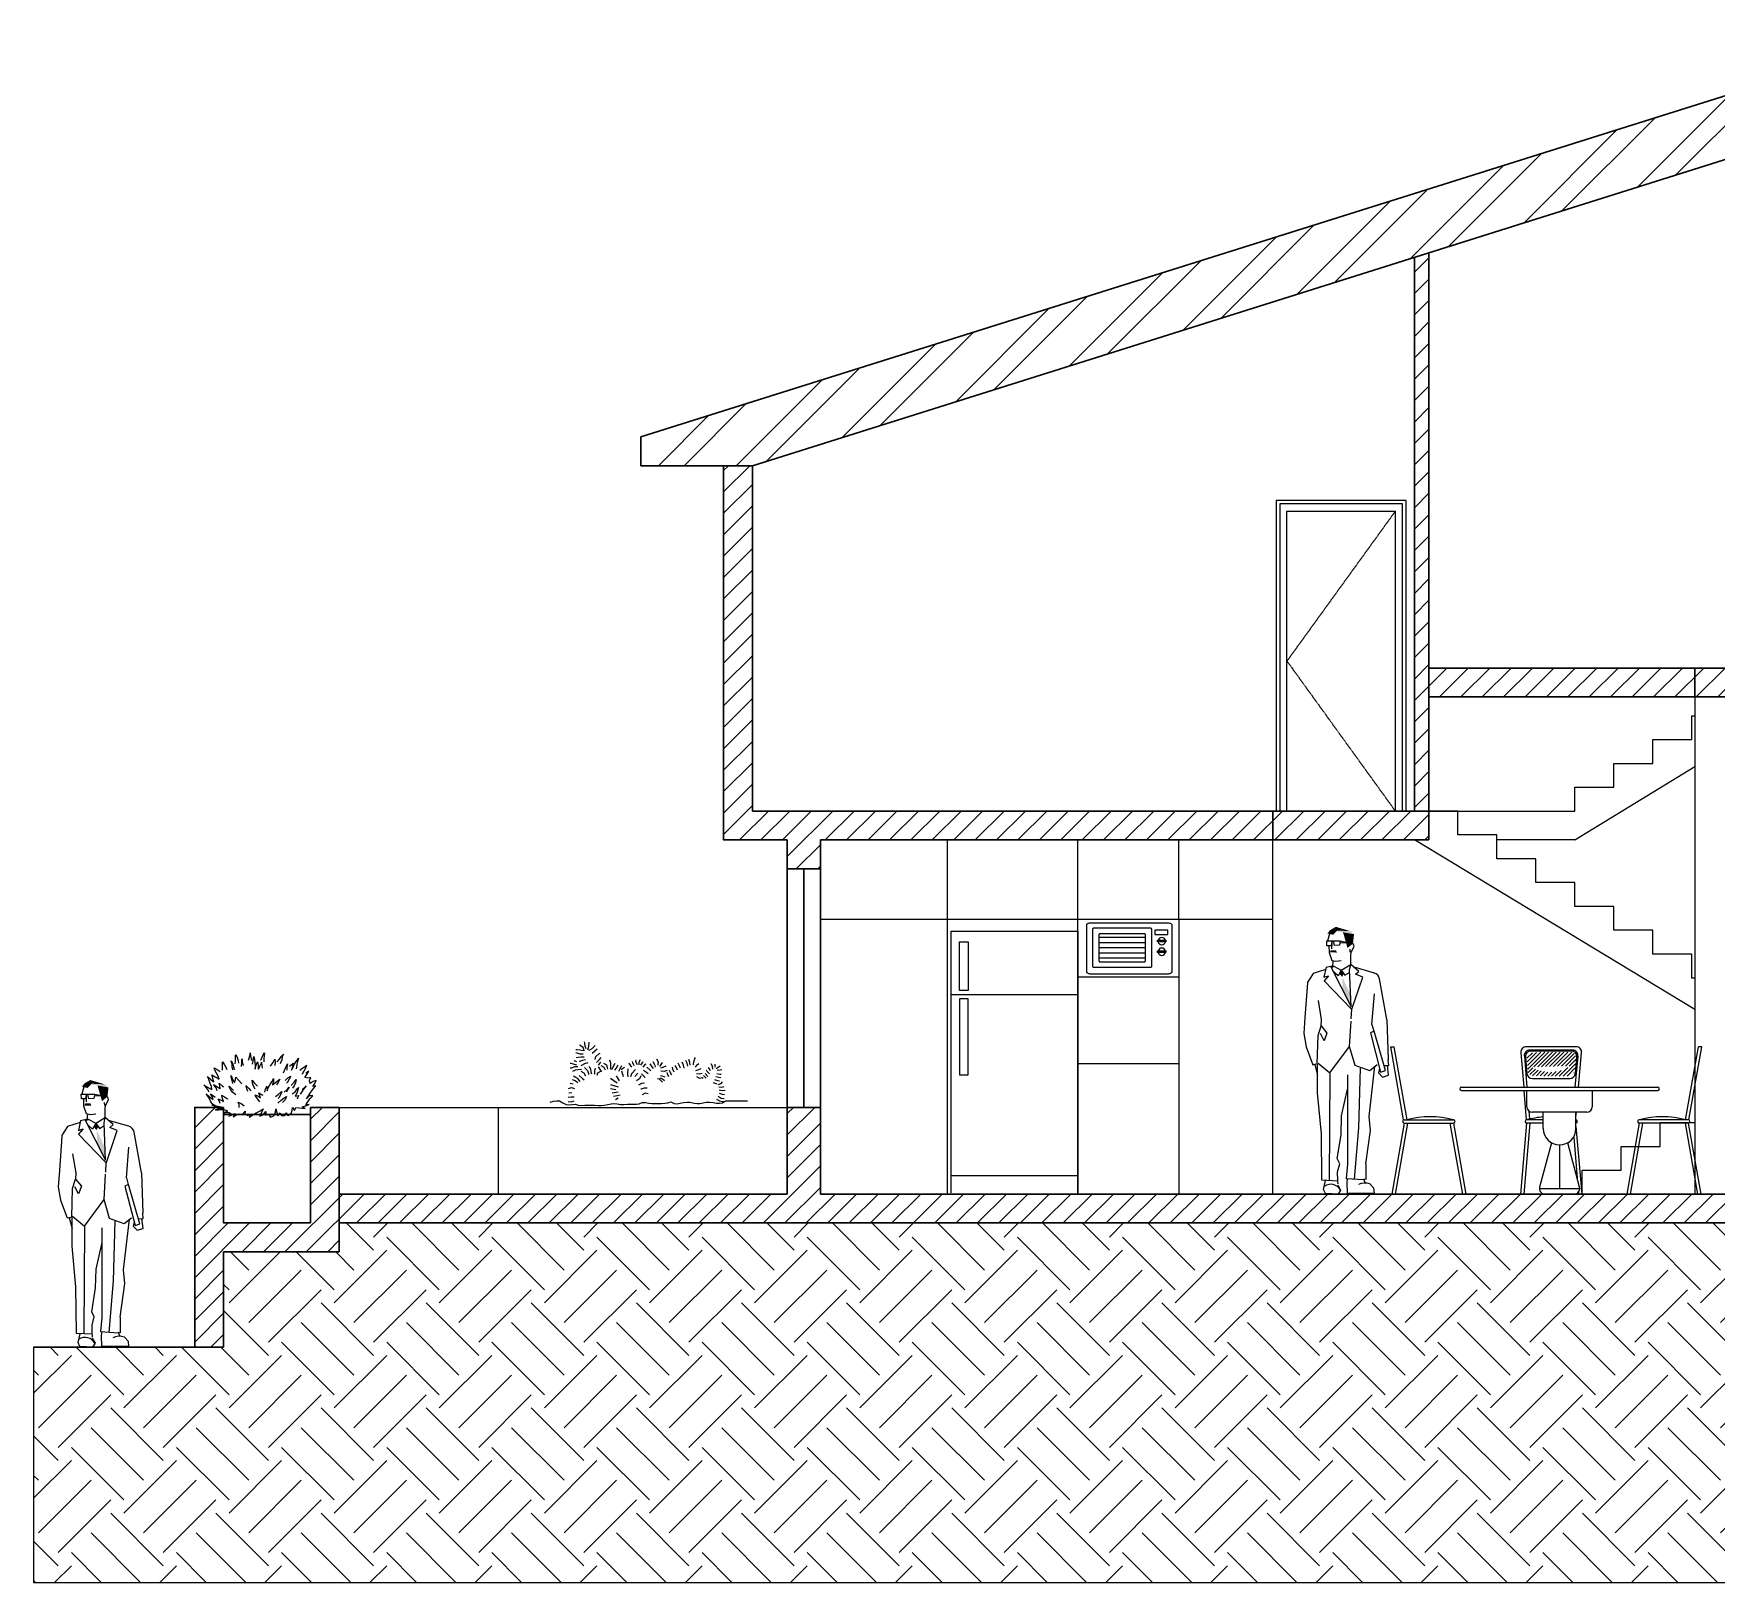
# Model space of a CAD drawing. Header units: millimetres. Extents: x -627 to 20370, y 1538 to 15679.
# Drawn here: x 15315 to 16480, y 7892 to 8963 of the extents above; entities that cross this region are included whole.
import ezdxf

# ---------------------------------------------------------------- set-up
doc = ezdxf.new("R2010")
doc.units = ezdxf.units.MM
doc.linetypes.add('HIDDEN', pattern=[0.375, 0.25, -0.125])
for name, color, linetype, lineweight in [('blue', 160, 'Continuous', 5), ('Hash', 1, 'Continuous', 0), ('new', 3, 'Continuous', 30)]:
    doc.layers.add(name, color=color, linetype=linetype, lineweight=lineweight)
doc.layers.add('GLASS', color=4, linetype='Continuous')
doc.layers.add('JLQ', color=2, linetype='Continuous')

# ---------------------------------------------------------------- blocks, each defined once
blk = doc.blocks.new('PERSONA2')
for p, q in [((0.215, 1.752), (0.256, 1.752)), ((0.217, 1.718), (0.215, 1.752)), ((0.234, 1.801), (0.22, 1.752)), ((0.25, 1.75), (0.245, 1.718)), ((0.262, 1.75), (0.25, 1.75)), ((0.256, 1.752), (0.309, 1.752)), ((0.269, 1.72), (0.262, 1.75)), ((0.309, 1.752), (0.303, 1.722)), ((0.356, 1.739), (0.309, 1.75)), ((0.245, 1.718), (0.217, 1.718)), ((0.23, 1.717), (0.232, 1.671)), ((0.232, 1.671), (0.25, 1.617)), ((0.25, 1.739), (0.249, 1.698)), ((0.303, 1.722), (0.269, 1.72)), ((0.309, 1.741), (0.356, 1.739)), ((0.374, 1.694), (0.376, 1.673)), ((0.382, 1.653), (0.384, 1.673)), ((0.382, 1.589), (0.382, 1.653)), ((0.384, 1.673), (0.404, 1.713)), ((0.404, 1.713), (0.399, 1.733)), ((0.121, 1.527), (0.08, 1.462)), ((0.208, 1.555), (0.121, 1.527)), ((0.211, 1.569), (0.196, 1.501)), ((0.211, 1.569), (0.241, 1.577)), ((0.241, 1.577), (0.384, 1.295)), ((0.241, 1.577), (0.264, 1.576)), ((0.25, 1.617), (0.279, 1.611)), ((0.264, 1.578), (0.25, 1.566)), ((0.258, 1.612), (0.255, 1.576)), ((0.294, 1.51), (0.258, 1.542)), ((0.264, 1.578), (0.316, 1.55)), ((0.279, 1.611), (0.316, 1.615)), ((0.316, 1.55), (0.294, 1.51)), ((0.316, 1.55), (0.382, 1.589)), ((0.316, 1.55), (0.341, 1.514)), ((0.341, 1.514), (0.372, 1.533)), ((0.373, 1.554), (0.382, 1.589)), ((0.384, 1.295), (0.373, 1.554)), ((0.437, 1.541), (0.382, 1.589)), ((0.545, 1.529), (0.404, 1.57)), ((0.414, 1.521), (0.437, 1.541)), ((0.465, 1.5), (0.414, 1.521)), ((0.082, 1.461), (0.064, 1.222)), ((0.196, 1.501), (0.228, 1.511)), ((0.228, 1.511), (0.197, 1.475)), ((0.197, 1.475), (0.386, 1.279)), ((0.39, 1.279), (0.465, 1.5)), ((0.632, 1.208), (0.581, 1.489)), ((0.156, 1.339), (0.177, 1.207)), ((0.528, 1.173), (0.545, 1.385)), ((0.064, 1.222), (0.056, 1.111)), ((0.177, 1.207), (0.175, 1.162)), ((0.373, 1.022), (0.384, 1.197)), ((0.386, 1.279), (0.383, 1.212)), ((0.528, 1.173), (0.541, 1.127)), ((0.632, 1.208), (0.641, 0.929)), ((0.056, 1.111), (0.073, 1.018)), ((0.15, 0.9), (0.156, 1.098)), ((0.156, 1.098), (0.176, 1.163)), ((0.197, 1.061), (0.172, 1.11)), ((0.176, 1.163), (0.217, 1.114)), ((0.217, 1.114), (0.197, 1.061)), ((0.543, 1.127), (0.518, 1.115)), ((0.518, 1.115), (0.588, 0.843)), ((0.622, 0.855), (0.543, 1.127)), ((0.073, 1.018), (0.118, 0.895)), ((0.237, 0.839), (0.373, 1.022)), ((0.411, 0.89), (0.373, 1.022)), ((0.118, 0.895), (0.143, 0.901)), ((0.132, 0.895), (0.152, 0.822)), ((0.15, 0.9), (0.15, 0.7)), ((0.155, 0.906), (0.237, 0.839)), ((0.237, 0.839), (0.233, 0.095)), ((0.358, 0.826), (0.358, 0.207)), ((0.513, 0.853), (0.411, 0.89)), ((0.447, 0.872), (0.436, 0.459)), ((0.508, 0.536), (0.549, 0.886)), ((0.564, 0.894), (0.513, 0.853)), ((0.581, 0.869), (0.574, 0.838)), ((0.574, 0.838), (0.602, 0.81)), ((0.588, 0.843), (0.622, 0.855)), ((0.602, 0.81), (0.643, 0.822)), ((0.612, 0.889), (0.644, 0.89)), ((0.643, 0.822), (0.635, 0.891)), ((0.644, 0.89), (0.641, 0.929)), ((0.15, 0.7), (0.176, 0.417)), ((0.318, 0.541), (0.36, 0.726)), ((0.314, 0.411), (0.318, 0.541)), ((0.517, 0.441), (0.508, 0.536)), ((0.176, 0.417), (0.18, 0.098)), ((0.288, 0.245), (0.314, 0.411)), ((0.436, 0.459), (0.406, 0.103)), ((0.486, 0.209), (0.517, 0.441)), ((0.305, 0.21), (0.288, 0.245)), ((0.29, 0.154), (0.305, 0.21)), ((0.292, 0.092), (0.29, 0.154)), ((0.358, 0.207), (0.349, 0.108)), ((0.486, 0.209), (0.486, 0.101)), ((0.18, 0.098), (0.292, 0.092)), ((0.194, 0.032), (0.207, 0.094)), ((0.206, 0.005), (0.194, 0.032)), ((0.294, 0), (0.206, 0.005)), ((0.29, 0.088), (0.292, 0.07)), ((0.291, 0.063), (0.311, 0.028)), ((0.311, 0.028), (0.294, 0)), ((0.349, 0.108), (0.471, 0.1)), ((0.356, 0.079), (0.36, 0.108)), ((0.358, 0.007), (0.356, 0.079)), ((0.543, 0.005), (0.358, 0.007)), ((0.486, 0.101), (0.473, 0.102)), ((0.482, 0.078), (0.473, 0.102)), ((0.514, 0.071), (0.54, 0.042)), ((0.54, 0.042), (0.543, 0.005))]:
    blk.add_line(p, q)
for centre, radius, start, end in [((0.53, 1.479), 0.052, 10.318, 73.6958), ((0.242, -0.01), 0.0781, 28.6224, 123.307), ((0.48, -0.034), 0.11, 72.0736, 114.4627)]:
    blk.add_arc(centre, radius, start, end)
for points in [[(0.22, 1.803), (0.26, 1.794), (0.238, 1.826), (0.288, 1.824)], [(0.238, 1.826), (0.379, 1.819), (0.278, 1.849)], [(0.328, 1.811), (0.404, 1.798), (0.238, 1.826), (0.379, 1.819)], [(0.359, 1.703), (0.397, 1.733), (0.328, 1.811), (0.404, 1.798)], [(0.237, 1.673), (0.243, 1.687), (0.286, 1.671), (0.279, 1.687)], [(0.315, 1.55), (0.302, 1.524), (0.333, 1.524), (0.322, 1.503)], [(0.322, 1.503), (0.38, 1.379), (0.326, 1.411), (0.384, 1.295)]]:
    blk.add_solid(points)
blk = doc.blocks.new('12')
at = {"color": 0}
for p, q in [((195.106, 174.494), (195.137, 174.494)), ((195.224, 173.823), (195.106, 174.494)), ((195.255, 173.824), (195.137, 174.494)), ((196.806, 174.494), (196.348, 174.494)), ((197.809, 173.824), (197.927, 174.494)), ((197.839, 173.823), (197.958, 174.494)), ((197.958, 174.494), (197.927, 174.494)), ((196.298, 174.439), (196.325, 174.124)), ((196.331, 174.409), (196.355, 174.124)), ((196.337, 174.339), (196.347, 174.339)), ((196.341, 174.399), (196.355, 174.249)), ((196.355, 174.389), (196.404, 174.438)), ((196.357, 174.356), (196.443, 174.441)), ((196.36, 174.323), (196.481, 174.444)), ((196.362, 174.29), (196.518, 174.445)), ((196.773, 174.464), (196.38, 174.464)), ((196.762, 174.454), (196.391, 174.454)), ((196.417, 174.309), (196.553, 174.445)), ((196.453, 174.31), (196.588, 174.445)), ((196.489, 174.311), (196.624, 174.445)), ((196.526, 174.312), (196.659, 174.445)), ((196.562, 174.313), (196.694, 174.445)), ((196.598, 174.314), (196.73, 174.445)), ((196.634, 174.315), (196.765, 174.445)), ((196.671, 174.316), (196.789, 174.433)), ((196.686, 174.225), (196.801, 174.339)), ((196.707, 174.317), (196.801, 174.411)), ((196.743, 174.317), (196.805, 174.379)), ((196.798, 174.124), (196.823, 174.409)), ((196.799, 174.249), (196.812, 174.399)), ((196.807, 174.339), (196.817, 174.339)), ((196.828, 174.124), (196.855, 174.439)), ((196.339, 174.309), (196.349, 174.309)), ((196.367, 174.259), (196.409, 174.301)), ((196.382, 174.239), (196.433, 174.29)), ((196.404, 174.204), (196.749, 174.204)), ((196.407, 174.228), (196.458, 174.28)), ((196.441, 174.227), (196.486, 174.272)), ((196.476, 174.227), (196.515, 174.266)), ((196.51, 174.226), (196.547, 174.262)), ((196.545, 174.225), (196.582, 174.262)), ((196.579, 174.224), (196.622, 174.266)), ((196.614, 174.224), (196.668, 174.277)), ((196.65, 174.224), (196.73, 174.304)), ((196.722, 174.226), (196.794, 174.297)), ((196.784, 174.252), (196.787, 174.255)), ((196.804, 174.309), (196.814, 174.309)), ((195.754, 174.124), (197.554, 174.124)), ((195.754, 174.094), (197.554, 174.094)), ((196.352, 173.824), (196.328, 174.094)), ((196.354, 173.944), (196.354, 174.094)), ((196.954, 174.094), (196.954, 173.944)), ((196.381, 173.831), (196.375, 173.903)), ((196.904, 173.894), (196.404, 173.894)), ((196.504, 173.744), (196.504, 173.894)), ((196.804, 173.853), (196.808, 173.894)), ((196.804, 173.744), (196.804, 173.894)), ((195.23, 173.794), (195.115, 173.144)), ((195.26, 173.794), (195.145, 173.144)), ((195.23, 173.824), (195.68, 173.824)), ((195.23, 173.794), (195.68, 173.794)), ((195.649, 173.794), (195.764, 173.144)), ((195.68, 173.794), (195.794, 173.144)), ((196.352, 173.794), (196.295, 173.144)), ((196.382, 173.794), (196.325, 173.144)), ((196.504, 173.824), (196.352, 173.824)), ((196.504, 173.794), (196.352, 173.794)), ((196.804, 173.764), (196.858, 173.144)), ((197.384, 173.794), (197.27, 173.144)), ((197.415, 173.794), (197.3, 173.144)), ((197.834, 173.824), (197.384, 173.824)), ((197.834, 173.794), (197.384, 173.794)), ((197.804, 173.794), (197.919, 173.144)), ((197.834, 173.794), (197.949, 173.144)), ((196.58, 173.613), (196.471, 173.206)), ((196.654, 173.594), (196.654, 173.194)), ((196.837, 173.206), (196.729, 173.613)), ((196.783, 173.666), (196.816, 173.288)), ((195.115, 173.144), (195.145, 173.144)), ((195.764, 173.144), (195.794, 173.144)), ((196.325, 173.144), (196.295, 173.144)), ((196.468, 173.194), (196.841, 173.194)), ((196.519, 173.144), (196.789, 173.144)), ((196.827, 173.161), (196.828, 173.144)), ((196.858, 173.144), (196.828, 173.144)), ((197.3, 173.144), (197.27, 173.144)), ((197.949, 173.144), (197.919, 173.144))]:
    blk.add_line(p, q, dxfattribs=at)
for centre, radius, start, end in [((196.348, 174.444), 0.05, 90, 185), ((196.806, 174.444), 0.05, 355, 90), ((196.38, 174.414), 0.05, 90, 185), ((196.391, 174.404), 0.05, 90, 185), ((196.762, 174.404), 0.05, 355, 90), ((196.773, 174.414), 0.05, 355, 90), ((196.404, 174.254), 0.05, 185, 270), ((196.749, 174.254), 0.05, 270, 355), ((195.754, 174.109), 0.015, 90, 270), ((197.554, 174.109), 0.015, 270, 90), ((196.404, 173.944), 0.05, 180, 270), ((196.904, 173.944), 0.05, 270, 0), ((195.23, 173.809), 0.015, 90, 270), ((195.467, 173.089), 0.764, 73.8673, 106.1327), ((195.68, 173.809), 0.015, 270, 90), ((196.352, 173.809), 0.015, 90, 270), ((196.577, 172.995), 0.859, 94.8363, 105.1893), ((196.654, 173.744), 0.15, 180, 0), ((196.802, 173.809), 0.015, 270, 90), ((197.384, 173.809), 0.015, 90, 270), ((197.597, 173.089), 0.764, 73.8673, 106.1327), ((197.834, 173.809), 0.015, 270, 90), ((196.519, 173.194), 0.05, 165.0686, 270), ((196.789, 173.194), 0.05, 270, 14.9314)]:
    blk.add_arc(centre, radius, start, end, dxfattribs=at)
blk = doc.blocks.new('microondas-a01')
at = {"color": 7}
for p, q in [((-0.187, 0.091), (0.135, 0.091)), ((-0.187, 0.055), (0.135, 0.055)), ((-0.187, 0.019), (0.135, 0.019)), ((0.219, 0.059), (0.219, 0.07)), ((0.219, 0.07), (0.278, 0.07)), ((0.278, 0.059), (0.219, 0.059)), ((0.278, 0.07), (0.278, 0.059)), ((-0.187, -0.016), (0.135, -0.016)), ((-0.187, -0.052), (0.135, -0.052)), ((0.219, -0.003), (0.278, -0.003)), ((0.219, -0.014), (0.219, -0.003)), ((0.278, -0.014), (0.219, -0.014)), ((0.278, -0.003), (0.278, -0.014))]:
    blk.add_line(p, q, dxfattribs=at)
for points in [[(0.296, -0.161), (0.301, -0.16), (0.306, -0.16), (0.31, -0.158), (0.313, -0.156), (0.317, -0.154), (0.319, -0.152), (0.32, -0.149), (0.321, -0.146), (0.321, 0.173), (0.32, 0.176), (0.319, 0.179), (0.317, 0.182), (0.313, 0.184), (0.31, 0.186), (0.306, 0.187), (0.301, 0.188), (0.296, 0.188), (-0.249, 0.188), (-0.254, 0.188), (-0.258, 0.187), (-0.262, 0.186), (-0.266, 0.184), (-0.269, 0.182), (-0.271, 0.179), (-0.273, 0.176), (-0.273, 0.173), (-0.273, -0.146), (-0.273, -0.149), (-0.271, -0.152), (-0.269, -0.154), (-0.266, -0.156), (-0.262, -0.158), (-0.258, -0.16), (-0.254, -0.16), (-0.249, -0.161)], [(0.172, -0.116), (0.174, -0.116), (0.176, -0.115), (0.177, -0.114), (0.178, -0.113), (0.179, -0.112), (0.18, -0.11), (0.18, -0.108), (0.181, -0.107), (0.181, 0.143), (0.18, 0.145), (0.18, 0.147), (0.179, 0.149), (0.178, 0.15), (0.177, 0.151), (0.176, 0.152), (0.174, 0.153), (0.172, 0.153), (-0.223, 0.153), (-0.225, 0.153), (-0.226, 0.152), (-0.228, 0.151), (-0.229, 0.15), (-0.23, 0.149), (-0.231, 0.147), (-0.231, 0.145), (-0.231, 0.143), (-0.231, -0.107), (-0.231, -0.108), (-0.231, -0.11), (-0.23, -0.112), (-0.229, -0.113), (-0.228, -0.114), (-0.226, -0.115), (-0.225, -0.116), (-0.223, -0.116)], [(0.29, 0.109), (0.29, 0.141), (0.201, 0.141), (0.201, 0.109)], [(0.129, -0.078), (0.13, -0.078), (0.131, -0.078), (0.132, -0.077), (0.133, -0.076), (0.134, -0.075), (0.135, -0.074), (0.135, -0.073), (0.135, -0.072), (0.135, 0.108), (0.135, 0.11), (0.135, 0.111), (0.134, 0.112), (0.133, 0.113), (0.132, 0.114), (0.131, 0.114), (0.13, 0.115), (0.129, 0.115), (-0.18, 0.115), (-0.182, 0.115), (-0.183, 0.114), (-0.184, 0.114), (-0.185, 0.113), (-0.185, 0.112), (-0.186, 0.111), (-0.186, 0.11), (-0.187, 0.108), (-0.187, -0.072), (-0.186, -0.073), (-0.186, -0.074), (-0.185, -0.075), (-0.185, -0.076), (-0.184, -0.077), (-0.183, -0.078), (-0.182, -0.078), (-0.18, -0.078)]]:
    blk.add_lwpolyline(points, close=True)
for centre, start, end in [((0.249, 0.064), 14.1034, 165.8966), ((0.249, 0.064), 190.117, 349.883), ((0.249, -0.009), 14.1034, 165.8966), ((0.249, -0.009), 190.117, 349.883)]:
    blk.add_arc(centre, 0.0253, start, end)
blk = doc.blocks.new('maquinasv28')
at = {"color": 0, "linetype": 'ByBlock'}
for p, q in [((0, 0), (0, 1.575)), ((0, 1.575), (0.762, 1.575)), ((0.762, 1.575), (0.762, 0)), ((0.051, 1.511), (0.102, 1.511)), ((0.051, 1.219), (0.051, 1.511)), ((0.102, 1.511), (0.102, 1.219)), ((0.102, 1.219), (0.051, 1.219)), ((0, 1.194), (0.762, 1.194)), ((0.102, 1.168), (0.051, 1.168)), ((0.051, 1.168), (0.051, 0.711)), ((0.102, 0.711), (0.102, 1.168)), ((0.051, 0.711), (0.102, 0.711)), ((0.762, 0.102), (0, 0.102))]:
    blk.add_line(p, q, dxfattribs=at)
blk = doc.blocks.new('plant 28')
at = {"linetype": 'Continuous'}
for p, q in [((342.409, 396.946), (342.409, 396.956)), ((342.409, 396.956), (342.411, 396.936)), ((342.502, 396.946), (342.508, 396.956)), ((342.508, 396.956), (342.507, 396.936)), ((342.166, 396.836), (342.16, 396.853)), ((342.16, 396.853), (342.182, 396.842)), ((342.177, 396.815), (342.166, 396.836)), ((342.182, 396.842), (342.201, 396.828)), ((342.217, 396.856), (342.218, 396.876)), ((342.217, 396.836), (342.217, 396.856)), ((342.218, 396.876), (342.219, 396.893)), ((342.219, 396.893), (342.233, 396.873)), ((342.233, 396.873), (342.244, 396.852)), ((342.244, 396.852), (342.248, 396.842)), ((342.277, 396.898), (342.278, 396.901)), ((342.284, 396.878), (342.277, 396.898)), ((342.278, 396.901), (342.289, 396.879)), ((342.285, 396.858), (342.284, 396.878)), ((342.291, 396.836), (342.285, 396.858)), ((342.289, 396.879), (342.294, 396.859)), ((342.294, 396.859), (342.301, 396.842)), ((342.306, 396.879), (342.308, 396.899)), ((342.308, 396.919), (342.309, 396.939)), ((342.308, 396.899), (342.308, 396.919)), ((342.309, 396.939), (342.311, 396.945)), ((342.311, 396.945), (342.319, 396.924)), ((342.319, 396.924), (342.326, 396.904)), ((342.326, 396.904), (342.329, 396.884)), ((342.349, 396.862), (342.352, 396.886)), ((342.352, 396.907), (342.353, 396.914)), ((342.352, 396.886), (342.352, 396.907)), ((342.353, 396.914), (342.355, 396.892)), ((342.355, 396.892), (342.361, 396.871)), ((342.361, 396.871), (342.361, 396.868)), ((342.398, 396.906), (342.404, 396.926)), ((342.404, 396.926), (342.409, 396.946)), ((342.411, 396.936), (342.416, 396.915)), ((342.416, 396.915), (342.421, 396.904)), ((342.425, 396.878), (342.43, 396.898)), ((342.43, 396.898), (342.432, 396.919)), ((342.432, 396.919), (342.434, 396.931)), ((342.434, 396.931), (342.439, 396.91)), ((342.439, 396.91), (342.441, 396.89)), ((342.441, 396.89), (342.442, 396.886)), ((342.442, 396.886), (342.444, 396.865)), ((342.444, 396.865), (342.445, 396.845)), ((342.445, 396.843), (342.449, 396.864)), ((342.445, 396.845), (342.445, 396.843)), ((342.449, 396.864), (342.456, 396.884)), ((342.456, 396.884), (342.461, 396.893)), ((342.461, 396.893), (342.465, 396.872)), ((342.465, 396.872), (342.465, 396.85)), ((342.465, 396.85), (342.466, 396.843)), ((342.466, 396.843), (342.476, 396.865)), ((342.476, 396.865), (342.487, 396.886)), ((342.483, 396.906), (342.493, 396.926)), ((342.487, 396.886), (342.489, 396.891)), ((342.489, 396.891), (342.491, 396.868)), ((342.491, 396.868), (342.492, 396.851)), ((342.493, 396.926), (342.502, 396.946)), ((342.507, 396.936), (342.505, 396.916)), ((342.505, 396.916), (342.505, 396.896)), ((342.505, 396.896), (342.505, 396.895)), ((342.551, 396.865), (342.567, 396.888)), ((342.567, 396.888), (342.578, 396.908)), ((342.578, 396.908), (342.58, 396.913)), ((342.58, 396.871), (342.579, 396.867)), ((342.58, 396.913), (342.583, 396.892)), ((342.583, 396.892), (342.58, 396.871)), ((342.597, 396.893), (342.613, 396.913)), ((342.613, 396.913), (342.627, 396.933)), ((342.619, 396.887), (342.618, 396.88)), ((342.628, 396.908), (342.619, 396.887)), ((342.627, 396.933), (342.639, 396.948)), ((342.632, 396.928), (342.628, 396.908)), ((342.639, 396.948), (342.632, 396.928)), ((342.64, 396.818), (342.651, 396.846)), ((342.651, 396.846), (342.661, 396.867)), ((342.661, 396.867), (342.668, 396.879)), ((342.668, 396.879), (342.663, 396.858)), ((342.663, 396.858), (342.663, 396.838)), ((342.663, 396.838), (342.663, 396.836)), ((342.682, 396.864), (342.702, 396.881)), ((342.696, 396.836), (342.708, 396.856)), ((342.698, 396.845), (342.696, 396.836)), ((342.702, 396.865), (342.698, 396.845)), ((342.702, 396.881), (342.706, 396.885)), ((342.706, 396.885), (342.702, 396.865)), ((342.708, 396.856), (342.715, 396.876)), ((342.715, 396.876), (342.728, 396.897)), ((342.728, 396.897), (342.744, 396.917)), ((342.73, 396.857), (342.728, 396.845)), ((342.732, 396.877), (342.73, 396.857)), ((342.738, 396.897), (342.732, 396.877)), ((342.745, 396.919), (342.738, 396.897)), ((342.744, 396.917), (342.745, 396.919)), ((342.753, 396.836), (342.773, 396.852)), ((342.773, 396.852), (342.793, 396.865)), ((342.793, 396.85), (342.781, 396.83)), ((342.793, 396.865), (342.8, 396.871)), ((342.8, 396.871), (342.793, 396.85)), ((342.098, 396.726), (342.089, 396.734)), ((342.089, 396.734), (342.11, 396.72)), ((342.114, 396.705), (342.098, 396.726)), ((342.11, 396.72), (342.13, 396.709)), ((342.119, 396.785), (342.115, 396.793)), ((342.115, 396.793), (342.134, 396.773)), ((342.125, 396.764), (342.119, 396.785)), ((342.133, 396.743), (342.125, 396.764)), ((342.142, 396.723), (342.133, 396.743)), ((342.134, 396.773), (342.154, 396.759)), ((342.145, 396.702), (342.142, 396.723)), ((342.146, 396.799), (342.145, 396.804)), ((342.145, 396.804), (342.167, 396.791)), ((342.152, 396.778), (342.146, 396.799)), ((342.158, 396.756), (342.152, 396.778)), ((342.154, 396.759), (342.158, 396.756)), ((342.158, 396.734), (342.156, 396.736)), ((342.156, 396.736), (342.178, 396.723)), ((342.175, 396.713), (342.158, 396.734)), ((342.167, 396.791), (342.189, 396.778)), ((342.189, 396.795), (342.177, 396.815)), ((342.178, 396.723), (342.2, 396.71)), ((342.195, 396.774), (342.189, 396.795)), ((342.189, 396.778), (342.195, 396.774)), ((342.199, 396.728), (342.195, 396.746)), ((342.195, 396.746), (342.215, 396.729)), ((342.202, 396.707), (342.199, 396.728)), ((342.215, 396.729), (342.224, 396.722)), ((342.264, 396.722), (342.263, 396.726)), ((342.263, 396.726), (342.284, 396.705)), ((342.274, 396.702), (342.264, 396.722)), ((342.278, 396.788), (342.277, 396.799)), ((342.277, 396.799), (342.285, 396.779)), ((342.284, 396.765), (342.278, 396.788)), ((342.289, 396.743), (342.284, 396.765)), ((342.285, 396.779), (342.297, 396.757)), ((342.297, 396.757), (342.302, 396.751)), ((342.302, 396.751), (342.309, 396.772)), ((342.309, 396.772), (342.31, 396.787)), ((342.31, 396.787), (342.33, 396.765)), ((342.33, 396.765), (342.349, 396.744)), ((342.349, 396.744), (342.351, 396.742)), ((342.381, 396.729), (342.38, 396.731)), ((342.38, 396.731), (342.397, 396.711)), ((342.387, 396.708), (342.381, 396.729)), ((342.424, 396.766), (342.424, 396.768)), ((342.424, 396.768), (342.437, 396.748)), ((342.425, 396.746), (342.424, 396.766)), ((342.432, 396.725), (342.425, 396.746)), ((342.443, 396.705), (342.432, 396.725)), ((342.437, 396.748), (342.457, 396.728)), ((342.457, 396.728), (342.458, 396.725)), ((342.515, 396.706), (342.524, 396.726)), ((342.524, 396.726), (342.524, 396.726)), ((342.524, 396.726), (342.526, 396.706)), ((342.533, 396.715), (342.545, 396.735)), ((342.545, 396.735), (342.56, 396.755)), ((342.56, 396.755), (342.57, 396.776)), ((342.564, 396.734), (342.585, 396.75)), ((342.565, 396.736), (342.564, 396.734)), ((342.571, 396.757), (342.565, 396.736)), ((342.57, 396.776), (342.571, 396.779)), ((342.571, 396.779), (342.571, 396.757)), ((342.585, 396.75), (342.605, 396.767)), ((342.604, 396.752), (342.592, 396.735)), ((342.614, 396.773), (342.604, 396.752)), ((342.605, 396.767), (342.614, 396.773)), ((342.651, 396.765), (342.671, 396.784)), ((342.668, 396.754), (342.662, 396.746)), ((342.666, 396.703), (342.679, 396.719)), ((342.679, 396.719), (342.666, 396.699)), ((342.679, 396.774), (342.668, 396.754)), ((342.671, 396.784), (342.69, 396.795)), ((342.69, 396.795), (342.679, 396.774)), ((342.694, 396.731), (342.713, 396.753)), ((342.713, 396.728), (342.703, 396.711)), ((342.713, 396.753), (342.728, 396.771)), ((342.723, 396.749), (342.713, 396.728)), ((342.728, 396.771), (342.723, 396.749)), ((342.735, 396.707), (342.745, 396.717)), ((342.745, 396.717), (342.74, 396.697)), ((342.769, 396.809), (342.768, 396.808)), ((342.781, 396.83), (342.769, 396.809)), ((342.769, 396.703), (342.79, 396.721)), ((342.797, 396.727), (342.778, 396.705)), ((342.788, 396.786), (342.801, 396.807)), ((342.809, 396.782), (342.788, 396.786)), ((342.79, 396.721), (342.797, 396.727)), ((342.815, 396.83), (342.794, 396.815)), ((342.801, 396.807), (342.815, 396.83)), ((342.83, 396.785), (342.809, 396.782)), ((342.82, 396.765), (342.83, 396.785)), ((342.824, 396.744), (342.82, 396.765)), ((342.845, 396.757), (342.824, 396.744)), ((342.843, 396.723), (342.857, 396.744)), ((342.864, 396.729), (342.843, 396.723)), ((342.867, 396.765), (342.845, 396.757)), ((342.847, 396.709), (342.864, 396.729)), ((342.857, 396.744), (342.867, 396.765)), ((342.112, 396.664), (342.104, 396.673)), ((342.104, 396.673), (342.126, 396.654)), ((342.125, 396.643), (342.112, 396.664)), ((342.126, 396.684), (342.114, 396.705)), ((342.135, 396.621), (342.125, 396.643)), ((342.126, 396.654), (342.146, 396.639)), ((342.13, 396.709), (342.145, 396.702)), ((342.149, 396.601), (342.135, 396.621)), ((342.146, 396.653), (342.136, 396.673)), ((342.136, 396.673), (342.157, 396.656)), ((342.153, 396.633), (342.146, 396.653)), ((342.146, 396.639), (342.153, 396.633)), ((342.171, 396.588), (342.149, 396.601)), ((342.157, 396.656), (342.167, 396.649)), ((342.182, 396.693), (342.175, 396.713)), ((342.194, 396.627), (342.189, 396.638)), ((342.189, 396.638), (342.209, 396.628)), ((342.201, 396.606), (342.194, 396.627)), ((342.2, 396.71), (342.202, 396.707)), ((342.209, 396.628), (342.225, 396.62)), ((342.213, 396.66), (342.212, 396.664)), ((342.212, 396.664), (342.232, 396.651)), ((342.218, 396.64), (342.213, 396.66)), ((342.225, 396.62), (342.218, 396.64)), ((342.232, 396.651), (342.252, 396.637)), ((342.252, 396.637), (342.253, 396.636)), ((342.289, 396.682), (342.274, 396.702)), ((342.284, 396.705), (342.294, 396.696)), ((342.311, 396.666), (342.289, 396.682)), ((342.333, 396.599), (342.326, 396.615)), ((342.326, 396.615), (342.347, 396.606)), ((342.347, 396.606), (342.367, 396.589)), ((342.394, 396.688), (342.387, 396.708)), ((342.397, 396.711), (342.414, 396.693)), ((342.447, 396.659), (342.443, 396.665)), ((342.443, 396.665), (342.465, 396.656)), ((342.461, 396.638), (342.447, 396.659)), ((342.477, 396.617), (342.461, 396.638)), ((342.465, 396.656), (342.482, 396.646)), ((342.474, 396.666), (342.469, 396.679)), ((342.469, 396.679), (342.489, 396.667)), ((342.482, 396.646), (342.474, 396.666)), ((342.489, 396.667), (342.496, 396.663)), ((342.511, 396.685), (342.515, 396.706)), ((342.526, 396.694), (342.533, 396.715)), ((342.526, 396.706), (342.526, 396.694)), ((342.584, 396.653), (342.604, 396.669)), ((342.6, 396.609), (342.623, 396.629)), ((342.607, 396.645), (342.603, 396.64)), ((342.604, 396.669), (342.625, 396.686)), ((342.619, 396.666), (342.607, 396.645)), ((342.628, 396.688), (342.619, 396.666)), ((342.623, 396.629), (342.645, 396.644)), ((342.625, 396.686), (342.628, 396.688)), ((342.652, 396.632), (342.633, 396.612)), ((342.633, 396.612), (342.633, 396.612)), ((342.645, 396.684), (342.666, 396.703)), ((342.645, 396.644), (342.661, 396.653)), ((342.661, 396.653), (342.652, 396.632)), ((342.666, 396.699), (342.661, 396.684)), ((342.7, 396.672), (342.72, 396.687)), ((342.72, 396.687), (342.735, 396.707)), ((342.733, 396.677), (342.722, 396.657)), ((342.722, 396.657), (342.743, 396.662)), ((342.74, 396.697), (342.733, 396.677)), ((342.743, 396.662), (342.737, 396.642)), ((342.765, 396.684), (342.756, 396.67)), ((342.778, 396.705), (342.765, 396.684)), ((342.795, 396.597), (342.809, 396.617)), ((342.818, 396.659), (342.8, 396.639)), ((342.8, 396.639), (342.813, 396.659)), ((342.809, 396.617), (342.823, 396.639)), ((342.813, 396.659), (342.83, 396.684)), ((342.843, 396.659), (342.818, 396.659)), ((342.823, 396.639), (342.843, 396.659)), ((342.83, 396.684), (342.847, 396.709)), ((342.167, 396.585), (342.147, 396.595)), ((342.147, 396.595), (342.168, 396.59)), ((342.189, 396.584), (342.167, 396.585)), ((342.168, 396.59), (342.171, 396.588)), ((342.169, 396.561), (342.19, 396.57)), ((342.173, 396.56), (342.169, 396.561)), ((342.193, 396.56), (342.173, 396.56)), ((342.209, 396.581), (342.189, 396.584)), ((342.19, 396.57), (342.21, 396.57)), ((342.215, 396.561), (342.193, 396.56)), ((342.23, 396.572), (342.209, 396.581)), ((342.21, 396.57), (342.23, 396.571)), ((342.236, 396.56), (342.215, 396.561)), ((342.222, 396.536), (342.242, 396.547)), ((342.242, 396.54), (342.222, 396.537)), ((342.222, 396.537), (342.222, 396.536)), ((342.23, 396.571), (342.23, 396.572)), ((342.256, 396.553), (342.236, 396.56)), ((342.242, 396.547), (342.256, 396.553)), ((342.263, 396.541), (342.242, 396.54)), ((342.261, 396.519), (342.284, 396.527)), ((342.284, 396.527), (342.263, 396.541)), ((342.284, 396.527), (342.304, 396.536)), ((342.304, 396.536), (342.291, 396.514)), ((342.291, 396.514), (342.311, 396.524)), ((342.311, 396.524), (342.334, 396.534)), ((342.334, 396.577), (342.333, 396.599)), ((342.334, 396.534), (342.355, 396.53)), ((342.355, 396.53), (342.375, 396.552)), ((342.367, 396.589), (342.367, 396.589)), ((342.375, 396.552), (342.373, 396.531)), ((342.373, 396.531), (342.394, 396.522)), ((342.394, 396.522), (342.419, 396.534)), ((342.402, 396.512), (342.452, 396.54)), ((342.419, 396.534), (342.402, 396.512)), ((342.452, 396.54), (342.478, 396.554)), ((342.489, 396.543), (342.477, 396.519)), ((342.477, 396.519), (342.5, 396.528)), ((342.478, 396.554), (342.499, 396.568)), ((342.499, 396.568), (342.489, 396.543)), ((342.5, 396.528), (342.519, 396.551)), ((342.519, 396.551), (342.515, 396.526)), ((342.515, 396.526), (342.536, 396.532)), ((342.536, 396.532), (342.551, 396.511)), ((342.551, 396.511), (342.574, 396.52)), ((342.574, 396.52), (342.585, 396.546)), ((342.585, 396.546), (342.586, 396.569)), ((342.586, 396.569), (342.594, 396.543)), ((342.594, 396.543), (342.601, 396.52)), ((342.601, 396.52), (342.618, 396.542)), ((342.618, 396.542), (342.629, 396.521)), ((342.629, 396.521), (342.649, 396.522)), ((342.649, 396.522), (342.659, 396.543)), ((342.659, 396.543), (342.671, 396.522)), ((342.671, 396.522), (342.693, 396.537)), ((342.693, 396.537), (342.699, 396.558)), ((342.699, 396.558), (342.703, 396.578)), ((342.703, 396.578), (342.716, 396.557)), ((342.716, 396.557), (342.725, 396.577)), ((342.725, 396.577), (342.748, 396.575)), ((342.748, 396.575), (342.77, 396.573)), ((342.769, 396.582), (342.794, 396.589)), ((342.791, 396.57), (342.769, 396.582)), ((342.77, 396.573), (342.791, 396.57)), ((342.794, 396.589), (342.817, 396.599)), ((342.817, 396.599), (342.795, 396.597))]:
    blk.add_line(p, q, dxfattribs=at)
blk.add_point((342.737, 396.642), dxfattribs=at)
blk = doc.blocks.new('plant 25')
at = {"linetype": 'Continuous'}
for p, q in [((343.993, 396.846), (343.983, 396.847)), ((344.013, 396.843), (343.993, 396.846)), ((344.014, 396.875), (344.01, 396.881)), ((344.034, 396.838), (344.013, 396.843)), ((344.035, 396.859), (344.014, 396.875)), ((344.041, 396.84), (344.035, 396.859)), ((344.045, 396.893), (344.043, 396.902)), ((344.047, 396.872), (344.045, 396.893)), ((344.055, 396.852), (344.047, 396.872)), ((344.066, 396.847), (344.072, 396.871)), ((344.072, 396.871), (344.075, 396.894)), ((344.075, 396.894), (344.075, 396.898)), ((344.076, 396.843), (344.096, 396.856)), ((344.095, 396.822), (344.115, 396.839)), ((344.096, 396.856), (344.116, 396.876)), ((344.115, 396.839), (344.131, 396.854)), ((344.116, 396.876), (344.117, 396.876)), ((343.948, 396.752), (343.943, 396.752)), ((343.953, 396.719), (343.945, 396.719)), ((343.968, 396.747), (343.948, 396.752)), ((343.973, 396.728), (343.953, 396.719)), ((343.989, 396.741), (343.968, 396.747)), ((343.991, 396.762), (343.971, 396.77)), ((343.998, 396.728), (343.973, 396.728)), ((343.993, 396.823), (343.984, 396.825)), ((343.999, 396.793), (343.986, 396.791)), ((344.013, 396.816), (343.993, 396.823)), ((344.02, 396.796), (343.999, 396.793)), ((344.029, 396.773), (344.009, 396.765)), ((344.009, 396.765), (344.009, 396.764)), ((344.034, 396.817), (344.013, 396.816)), ((344.023, 396.738), (344.019, 396.736)), ((344.04, 396.796), (344.02, 396.796)), ((344.044, 396.748), (344.023, 396.738)), ((344.05, 396.776), (344.029, 396.773)), ((344.065, 396.755), (344.044, 396.748)), ((344.044, 396.723), (344.064, 396.704)), ((344.076, 396.734), (344.084, 396.713)), ((344.116, 396.72), (344.112, 396.7)), ((344.118, 396.78), (344.122, 396.8)), ((344.122, 396.8), (344.142, 396.819)), ((344.127, 396.759), (344.146, 396.78)), ((344.137, 396.728), (344.151, 396.708)), ((344.139, 396.74), (344.157, 396.761)), ((344.142, 396.819), (344.151, 396.824)), ((344.146, 396.78), (344.159, 396.794)), ((344.155, 396.738), (344.176, 396.726)), ((344.175, 396.754), (344.195, 396.742)), ((344.176, 396.726), (344.187, 396.707)), ((344.195, 396.742), (344.199, 396.722)), ((344.199, 396.722), (344.202, 396.713)), ((344.216, 396.776), (344.222, 396.756)), ((344.222, 396.756), (344.224, 396.735)), ((344.224, 396.735), (344.222, 396.715)), ((344.241, 396.731), (344.233, 396.711)), ((344.253, 396.752), (344.241, 396.731)), ((344.263, 396.72), (344.25, 396.705)), ((344.273, 396.74), (344.263, 396.72)), ((344.298, 396.735), (344.288, 396.715)), ((344.319, 396.723), (344.299, 396.709)), ((344.354, 396.748), (344.35, 396.753)), ((344.37, 396.727), (344.354, 396.748)), ((344.378, 396.757), (344.375, 396.765)), ((344.387, 396.736), (344.378, 396.757)), ((344.399, 396.763), (344.401, 396.776)), ((344.409, 396.742), (344.399, 396.763)), ((344.421, 396.764), (344.43, 396.78)), ((344.422, 396.743), (344.421, 396.764)), ((344.433, 396.739), (344.447, 396.76)), ((344.447, 396.76), (344.449, 396.765)), ((344.45, 396.726), (344.465, 396.746)), ((344.465, 396.746), (344.47, 396.748)), ((344.475, 396.727), (344.496, 396.708)), ((344.496, 396.749), (344.51, 396.728)), ((344.51, 396.728), (344.519, 396.716)), ((344.517, 396.765), (344.528, 396.744)), ((344.528, 396.744), (344.533, 396.727)), ((344.541, 396.784), (344.552, 396.763)), ((344.552, 396.763), (344.55, 396.743)), ((344.55, 396.743), (344.55, 396.739)), ((344.567, 396.737), (344.562, 396.728)), ((344.581, 396.758), (344.567, 396.737)), ((344.585, 396.724), (344.57, 396.719)), ((344.605, 396.734), (344.585, 396.724)), ((344.655, 396.712), (344.651, 396.726)), ((344.678, 396.725), (344.671, 396.737)), ((344.686, 396.705), (344.678, 396.725)), ((344.698, 396.74), (344.692, 396.753)), ((344.707, 396.72), (344.698, 396.74)), ((344.729, 396.741), (344.719, 396.76)), ((344.732, 396.72), (344.729, 396.741)), ((344.754, 396.754), (344.745, 396.772)), ((344.757, 396.733), (344.754, 396.754)), ((344.773, 396.759), (344.766, 396.78)), ((344.766, 396.78), (344.766, 396.78)), ((344.774, 396.739), (344.773, 396.759)), ((344.796, 396.748), (344.795, 396.742)), ((344.799, 396.769), (344.796, 396.748)), ((344.807, 396.789), (344.799, 396.769)), ((344.811, 396.725), (344.824, 396.745)), ((344.824, 396.745), (344.834, 396.751)), ((344.835, 396.711), (344.851, 396.718)), ((344.916, 396.704), (344.901, 396.724)), ((344.928, 396.732), (344.92, 396.749)), ((344.93, 396.712), (344.928, 396.732)), ((344.947, 396.726), (344.947, 396.747)), ((344.955, 396.718), (344.975, 396.73)), ((344.975, 396.73), (344.982, 396.735)), ((343.945, 396.615), (343.965, 396.61)), ((343.958, 396.641), (343.979, 396.634)), ((343.978, 396.705), (343.959, 396.697)), ((343.978, 396.658), (343.967, 396.663)), ((344.022, 396.709), (343.978, 396.705)), ((343.997, 396.648), (343.978, 396.658)), ((343.979, 396.634), (343.998, 396.62)), ((344.012, 396.626), (343.997, 396.648)), ((344.007, 396.668), (344.028, 396.649)), ((344.041, 396.684), (344.021, 396.695)), ((344.028, 396.649), (344.041, 396.638)), ((344.052, 396.664), (344.041, 396.684)), ((344.064, 396.704), (344.071, 396.683)), ((344.071, 396.683), (344.071, 396.676)), ((344.084, 396.713), (344.088, 396.693)), ((344.088, 396.693), (344.092, 396.68)), ((344.112, 396.68), (344.111, 396.676)), ((344.112, 396.7), (344.112, 396.68)), ((344.133, 396.685), (344.128, 396.669)), ((344.154, 396.697), (344.133, 396.685)), ((344.151, 396.708), (344.163, 396.697)), ((344.222, 396.715), (344.221, 396.712)), ((344.223, 396.606), (344.276, 396.59)), ((344.224, 396.649), (344.269, 396.618)), ((344.233, 396.711), (344.231, 396.71)), ((344.262, 396.665), (344.284, 396.631)), ((344.288, 396.715), (344.279, 396.695)), ((344.299, 396.709), (344.297, 396.707)), ((344.299, 396.7), (344.311, 396.661)), ((344.343, 396.715), (344.341, 396.679)), ((344.341, 396.679), (344.342, 396.659)), ((344.369, 396.68), (344.362, 396.66)), ((344.397, 396.709), (344.369, 396.68)), ((344.411, 396.685), (344.391, 396.661)), ((344.423, 396.645), (344.402, 396.632)), ((344.437, 396.612), (344.417, 396.601)), ((344.432, 396.665), (344.423, 396.645)), ((344.437, 396.68), (344.457, 396.661)), ((344.458, 396.616), (344.437, 396.612)), ((344.452, 396.705), (344.472, 396.691)), ((344.457, 396.661), (344.462, 396.655)), ((344.472, 396.691), (344.483, 396.683)), ((344.496, 396.708), (344.503, 396.7)), ((344.562, 396.642), (344.549, 396.645)), ((344.583, 396.622), (344.562, 396.642)), ((344.564, 396.653), (344.583, 396.646)), ((344.581, 396.664), (344.569, 396.666)), ((344.573, 396.698), (344.571, 396.698)), ((344.594, 396.697), (344.573, 396.698)), ((344.601, 396.658), (344.581, 396.664)), ((344.583, 396.646), (344.597, 396.634)), ((344.614, 396.704), (344.594, 396.697)), ((344.617, 396.681), (344.615, 396.69)), ((344.626, 396.66), (344.617, 396.681)), ((344.635, 396.691), (344.632, 396.703)), ((344.647, 396.671), (344.635, 396.691)), ((344.664, 396.692), (344.655, 396.712)), ((344.814, 396.703), (344.835, 396.711)), ((344.817, 396.661), (344.838, 396.65)), ((344.819, 396.683), (344.839, 396.68)), ((344.838, 396.65), (344.858, 396.654)), ((344.839, 396.68), (344.857, 396.684)), ((344.858, 396.654), (344.865, 396.651)), ((344.885, 396.65), (344.866, 396.669)), ((344.896, 396.662), (344.879, 396.682)), ((344.892, 396.697), (344.887, 396.705)), ((344.907, 396.68), (344.892, 396.697)), ((344.933, 396.62), (344.953, 396.612)), ((344.943, 396.64), (344.963, 396.633)), ((344.951, 396.661), (344.972, 396.657)), ((344.953, 396.612), (344.961, 396.61)), ((344.959, 396.683), (344.979, 396.678)), ((344.962, 396.705), (344.983, 396.707)), ((344.963, 396.633), (344.977, 396.632)), ((344.97, 396.605), (344.988, 396.613)), ((344.972, 396.657), (344.986, 396.655)), ((344.979, 396.678), (344.989, 396.678)), ((344.983, 396.707), (344.994, 396.71)), ((344.988, 396.613), (344.999, 396.625)), ((343.805, 396.485), (343.829, 396.49)), ((343.829, 396.49), (343.85, 396.493)), ((343.85, 396.493), (343.871, 396.492)), ((343.871, 396.492), (343.894, 396.48)), ((343.93, 396.519), (343.951, 396.52)), ((343.93, 396.488), (343.95, 396.487)), ((343.932, 396.578), (343.952, 396.585)), ((343.935, 396.549), (343.956, 396.55)), ((343.95, 396.487), (343.972, 396.492)), ((343.951, 396.52), (343.972, 396.52)), ((343.952, 396.585), (343.973, 396.579)), ((344.222, 396.579), (344.26, 396.571)), ((344.234, 396.548), (344.275, 396.555)), ((344.244, 396.525), (344.269, 396.531)), ((344.257, 396.503), (344.277, 396.515)), ((344.269, 396.531), (344.289, 396.535)), ((344.436, 396.574), (344.434, 396.574)), ((344.455, 396.581), (344.436, 396.574)), ((344.463, 396.546), (344.442, 396.535)), ((344.477, 396.58), (344.455, 396.581)), ((344.483, 396.541), (344.463, 396.546)), ((344.62, 396.48), (344.64, 396.487)), ((344.64, 396.487), (344.664, 396.474)), ((344.729, 396.482), (344.753, 396.484)), ((344.753, 396.484), (344.773, 396.483)), ((344.864, 396.48), (344.886, 396.485)), ((344.886, 396.485), (344.909, 396.485)), ((344.909, 396.485), (344.934, 396.481)), ((344.956, 396.505), (344.978, 396.492)), ((344.967, 396.525), (344.988, 396.512)), ((344.973, 396.591), (344.993, 396.588)), ((344.975, 396.569), (344.996, 396.564)), ((344.975, 396.547), (344.996, 396.539)), ((344.978, 396.492), (344.999, 396.488)), ((344.988, 396.512), (345.008, 396.509)), ((344.993, 396.588), (345.01, 396.593)), ((344.996, 396.564), (345.016, 396.566)), ((344.996, 396.539), (345.011, 396.537)), ((344.998, 396.479), (345.018, 396.492)), ((344.999, 396.488), (345.004, 396.488)), ((345.008, 396.509), (345.009, 396.509)), ((345.016, 396.566), (345.016, 396.566)), ((345.018, 396.492), (345.044, 396.493)), ((345.044, 396.493), (345.075, 396.492)), ((345.075, 396.492), (345.097, 396.493)), ((345.097, 396.493), (345.124, 396.492)), ((345.124, 396.492), (345.15, 396.492)), ((345.15, 396.492), (345.171, 396.493)), ((343.894, 396.48), (343.916, 396.468)), ((343.916, 396.468), (343.938, 396.465)), ((343.938, 396.465), (343.959, 396.468)), ((343.959, 396.468), (343.979, 396.469)), ((343.979, 396.469), (344, 396.464)), ((344, 396.464), (344.022, 396.461)), ((344.022, 396.461), (344.046, 396.462)), ((344.046, 396.462), (344.07, 396.463)), ((344.07, 396.463), (344.091, 396.463)), ((344.091, 396.463), (344.112, 396.462)), ((344.112, 396.462), (344.137, 396.461)), ((344.137, 396.461), (344.159, 396.461)), ((344.159, 396.461), (344.18, 396.463)), ((344.18, 396.463), (344.204, 396.467)), ((344.204, 396.467), (344.227, 396.473)), ((344.227, 396.473), (344.247, 396.474)), ((344.247, 396.474), (344.27, 396.472)), ((344.27, 396.472), (344.293, 396.468)), ((344.293, 396.468), (344.316, 396.468)), ((344.316, 396.468), (344.34, 396.47)), ((344.34, 396.47), (344.364, 396.471)), ((344.364, 396.471), (344.402, 396.471)), ((344.402, 396.471), (344.422, 396.472)), ((344.422, 396.472), (344.443, 396.482)), ((344.443, 396.482), (344.465, 396.481)), ((344.465, 396.481), (344.488, 396.477)), ((344.488, 396.477), (344.508, 396.475)), ((344.508, 396.475), (344.533, 396.474)), ((344.533, 396.474), (344.554, 396.474)), ((344.554, 396.474), (344.576, 396.475)), ((344.576, 396.475), (344.598, 396.476)), ((344.598, 396.476), (344.62, 396.48)), ((344.664, 396.474), (344.685, 396.473)), ((344.685, 396.473), (344.706, 396.478)), ((344.706, 396.478), (344.729, 396.482)), ((344.773, 396.483), (344.801, 396.476)), ((344.801, 396.476), (344.822, 396.475)), ((344.822, 396.475), (344.842, 396.475)), ((344.842, 396.475), (344.864, 396.48)), ((344.934, 396.481), (344.957, 396.477)), ((344.957, 396.477), (344.978, 396.476)), ((344.978, 396.476), (344.998, 396.479))]:
    blk.add_line(p, q, dxfattribs=at)
blk.add_point((344.807, 396.789), dxfattribs=at)
blk = doc.blocks.new('door90')
at = {"layer": 'GLASS', "linetype": 'Continuous'}
for p, q in [((7.5, 0), (7.5, 207.5)), ((7.5, 207.5), (82.5, 207.5)), ((82.5, 0), (82.5, 207.5))]:
    blk.add_line(p, q, dxfattribs=at)
at = {"layer": 'Hash', "linetype": 'HIDDEN'}
for p, q in [((82.5, 207.5), (7.5, 103.8)), ((7.5, 103.8), (82.5, 0))]:
    blk.add_line(p, q, dxfattribs=at)
blk.add_lwpolyline([(90, 0), (90, 215), (0, 215), (0, 0)], dxfattribs=at)
at = {"layer": 'JLQ', "linetype": 'Continuous'}
blk.add_line((-10.8, 0), (95.7, 0), dxfattribs=at)
blk.add_lwpolyline([(87.5, 0), (87.5, 212.5), (2.5, 212.5), (2.5, 0)], dxfattribs=at)

msp = doc.modelspace()

# ---------------------------------------------------------------- hatches: boundary and pattern name
at = {"layer": 'blue'}
h = msp.add_hatch(dxfattribs=at)
h.set_pattern_fill('ANSI32', color=256, scale=4)
h.set_pattern_definition([(45, (7621.72, -161.74), (-26.94077, 26.94077), []), (45, (7639.68, -161.74), (-26.94077, 26.94077), [])])
h.paths.add_polyline_path([(16622.1, 8919.2), (17059.7, 8781.5), (17136.8, 8781.5), (17136.8, 8801.5), (16622.1, 8963.4), (15735.5, 8684.5), (15735.5, 8664.5), (15812.7, 8664.5)])
h = msp.add_hatch(dxfattribs=at)
h.set_pattern_fill('ANSI31', color=256, scale=3.3)
h.set_pattern_definition([(45, (7621.721, -161.74), (-7.408711, 7.408711), [])])
h.paths.add_polyline_path([(17006.7, 8524.5), (16464.7, 8524.5), (16464.7, 8504.5), (16494.7, 8504.5), (17006.7, 8504.5)])
h.paths.add_polyline_path([(17006.7, 8504.5), (16986.7, 8504.5), (16986.7, 8484.5), (17006.7, 8484.5)])
h.paths.add_polyline_path([(17079.7, 8524.5), (17006.7, 8524.5), (17006.7, 8504.5), (17079.7, 8504.5)])
h.paths.add_polyline_path([(17079.7, 8260.5), (16494.7, 8260.5), (16494.7, 7967.5), (16952.7, 7967.5), (16952.7, 8240.5), (17079.7, 8240.5)])
h.paths.add_polyline_path([(16932.7, 8240.5), (16932.7, 7987.5), (16514.7, 7987.5), (16514.7, 8240.5)], flags=16)
h.paths.add_polyline_path([(16494.7, 8160.5), (15859.7, 8160.5), (15859.7, 8220.5), (15836.7, 8220.5), (15836.7, 8160.5), (15526.7, 8160.5), (15526.7, 8140.5), (16494.7, 8140.5)])
h.paths.add_polyline_path([(16172.7, 8425.5), (15859.7, 8425.5), (15812.7, 8425.5), (15812.7, 8664.5), (15792.7, 8664.5), (15792.7, 8405.5), (15812.7, 8405.5), (15836.7, 8405.5), (15836.7, 8385.5), (15859.7, 8385.5), (15859.7, 8405.5), (16172.7, 8405.5)])
h.paths.add_polyline_path([(16280.7, 8811.7), (16270.7, 8808.6), (16270.7, 8425.5), (16280.7, 8425.5)])
h.paths.add_polyline_path([(16464.7, 8524.5), (16280.7, 8524.5), (16280.7, 8504.5), (16464.7, 8504.5)])
h.paths.add_polyline_path([(16280.7, 8425.5), (16270.7, 8425.5), (16172.7, 8425.5), (16172.7, 8405.5), (16280.7, 8405.5)])
h.paths.add_polyline_path([(16655.7, 8908.6), (16645.7, 8911.8), (16645.7, 8524.5), (16655.7, 8524.5)])
h.paths.add_polyline_path([(17079.7, 8781.5), (17059.7, 8781.5), (17059.7, 8524.5), (17079.7, 8524.5)])
h.paths.add_polyline_path([(15526.7, 8140.5), (15526.7, 8220.5), (15506.7, 8220.5), (15506.7, 8140.5), (15446.7, 8140.5), (15446.7, 8220.5), (15426.7, 8220.5), (15426.7, 8160.5), (15426.7, 8054.5), (15446.7, 8054.5), (15446.7, 8120.5), (15526.7, 8120.5)])
h = msp.add_hatch(dxfattribs=at)
h.set_pattern_fill('EARTH', color=256, scale=8.1, angle=45)
h.set_pattern_definition([(45, (7621.72, -161.74), (0, 72.74007), [51.435, -51.435]), (45, (7608.08, -148.1), (0, 72.74007), [51.435, -51.435]), (45, (7594.443, -134.46), (0, 72.74007), [51.435, -51.435]), (135, (7594.443, -125.37), (-72.74007, 0), [51.435, -51.435]), (135, (7608.08, -111.73), (-72.74007, 0), [51.435, -51.435]), (135, (7621.72, -98.09), (-72.74007, 0), [51.435, -51.435])])
h.paths.add_polyline_path([(16494.7, 8140.5), (15526.7, 8140.5), (15526.7, 8120.5), (15446.7, 8120.5), (15446.7, 8054.5), (15426.7, 8054.5), (15315.2, 8054.5), (15315.2, 7891.8), (17841.2, 7891.8), (17841.2, 8260.5), (17079.7, 8260.5), (17079.7, 8240.5), (16952.7, 8240.5), (16952.7, 7967.5), (16494.7, 7967.5)])

# ---------------------------------------------------------------- linework, layer by layer
for points in [[(16464.7, 8504.5), (16464.7, 8160.5)], [(16462.7, 8475), (16462.7, 8491.5), (16464.7, 8491.5)], [(16435.7, 8458.5), (16435.7, 8475), (16462.7, 8475)], [(16381.7, 8405.5), (16464.7, 8456.3)], [(16408.7, 8442), (16408.7, 8458.5), (16435.7, 8458.5)], [(16381.7, 8425.5), (16381.7, 8442), (16408.7, 8442)], [(16300.7, 8409), (16300.7, 8425.5), (16280.7, 8425.5)], [(16280.7, 8425.5), (16381.7, 8425.5)], [(16327.7, 8392.5), (16327.7, 8409), (16300.7, 8409)], [(15947.7, 8160.5), (15947.7, 8405.5)], [(16037.7, 8160.5), (16037.7, 8405.5)], [(16107.7, 8350.5), (16107.7, 8405.5)], [(16172.7, 8160.5), (16172.7, 8405.5)], [(16464.7, 8288.3), (16270.7, 8405.5)], [(16381.7, 8405.5), (16327.7, 8405.5)], [(16354.7, 8376), (16354.7, 8392.5), (16327.7, 8392.5)], [(16381.7, 8359.5), (16381.7, 8376), (16354.7, 8376)], [(15836.7, 8160.5), (15836.7, 8360.5)], [(15947.7, 8350.5), (15859.7, 8350.5)], [(16037.7, 8350.5), (15947.7, 8350.5)], [(16172.7, 8350.5), (16037.7, 8350.5)], [(16107.7, 8350.5), (16107.7, 8160.5)], [(16408.7, 8343), (16408.7, 8359.5), (16381.7, 8359.5)], [(16435.7, 8326.5), (16435.7, 8343), (16408.7, 8343)], [(16462.7, 8310), (16462.7, 8326.5), (16435.7, 8326.5)], [(15315.2, 8054.5), (15315.2, 7891.8), (17841.2, 7891.8), (17841.2, 8311.4)], [(16107.7, 8310.5), (16038.1, 8310.5)], [(16464.7, 8310), (16462.7, 8310)], [(16107.7, 8250.5), (16037.7, 8250.5)], [(16107.7, 8250.5), (16107.7, 8160.5)], [(15526.7, 8220.5), (15836.7, 8220.5)], [(15636.7, 8220.5), (15636.7, 8160.5)], [(16440.7, 8193.5), (16440.7, 8210), (16464.7, 8210)], [(16413.7, 8177), (16413.7, 8193.5), (16440.7, 8193.5)], [(16386.7, 8160.5), (16386.7, 8177), (16413.7, 8177)]]:
    msp.add_lwpolyline(points, dxfattribs=at)
at = {"layer": 'new'}
for p, q in [((15735.5, 8664.5), (15735.5, 8684.5)), ((15812.7, 8664.5), (15735.5, 8664.5))]:
    msp.add_line(p, q, dxfattribs=at)
for points in [[(15735.5, 8684.5), (16622.1, 8963.4)], [(15812.7, 8664.5), (16622.1, 8919.2)], [(16270.7, 8425.5), (16270.7, 8808.6)], [(16280.7, 8405.5), (16280.7, 8811.7)], [(15836.7, 8405.5), (15812.7, 8405.5), (15792.7, 8405.5), (15792.7, 8664.5)], [(15859.7, 8425.5), (15812.7, 8425.5), (15812.7, 8664.5)], [(16280.7, 8524.5), (17079.7, 8524.5)], [(16464.7, 8504.5), (16464.7, 8524.5)], [(16494.7, 8504.5), (16280.7, 8504.5)], [(16270.7, 8425.5), (15859.7, 8425.5)], [(16172.7, 8405.5), (16172.7, 8425.5)], [(16270.7, 8425.5), (16280.7, 8425.5)], [(15836.7, 8160.5), (15836.7, 8405.5)], [(15859.7, 8160.5), (15859.7, 8405.5)], [(16280.7, 8405.5), (15859.7, 8405.5)], [(15836.7, 8385.5), (15859.7, 8385.5)], [(15848.2, 8385.5), (15848.2, 8220.5)], [(15446.7, 8220.5), (15426.7, 8220.5), (15426.7, 8160.5), (15426.7, 8054.5), (15315.2, 8054.5)], [(15446.7, 8220.5), (15446.7, 8140.5), (15506.7, 8140.5)], [(15446.7, 8215.5), (15506.7, 8215.5)], [(15526.7, 8220.5), (15506.7, 8220.5)], [(15506.7, 8220.5), (15506.7, 8140.5)], [(15526.7, 8140.5), (15526.7, 8220.5)], [(15836.7, 8220.5), (15859.7, 8220.5)], [(15836.7, 8160.5), (15526.7, 8160.5)], [(15836.7, 8160.5), (15669.5, 8160.5)], [(16494.7, 8160.5), (15859.7, 8160.5)], [(16494.7, 8140.5), (15526.7, 8140.5)], [(15526.7, 8140.5), (15526.7, 8120.5)], [(15446.7, 8054.5), (15446.7, 8120.5), (15526.7, 8120.5)], [(15446.7, 8054.5), (15426.7, 8054.5)]]:
    msp.add_lwpolyline(points, dxfattribs=at)

# ---------------------------------------------------------------- block references
at = {"layer": 'blue'}
msp.add_blockref('door90', (16175, 8425.5), dxfattribs=at)
at = {"layer": 'blue', "linetype": 'ByBlock'}
for name, p, xscale, yscale, zscale in [('maquinasv28', (15950.1, 8161.3), 114.95, 114.95, 114.95), ('microondas-a01', (16071, 8329.1), 100, 100, 100)]:
    msp.add_blockref(name, p, dxfattribs=dict(at, xscale=xscale, yscale=yscale, zscale=zscale))
at = {"layer": 'blue'}
for name, p, xscale, yscale, zscale in [('PERSONA2', (16188.5, 8160.5), 100, 100, 100), ('plant 28', (-18775.9, -31437.4), 100, 100, 100), ('plant 25', (-18707.9, -31424.3), 100, 100, 100), ('12', (1528.5, -4907.7), 75.47607871846935, 75.47607871846935, 75.47607871846935), ('PERSONA2', (15326.6, 8054.5), 100, 100, 100)]:
    msp.add_blockref(name, p, dxfattribs=dict(at, xscale=xscale, yscale=yscale, zscale=zscale))

doc.saveas('drawing.dxf')
